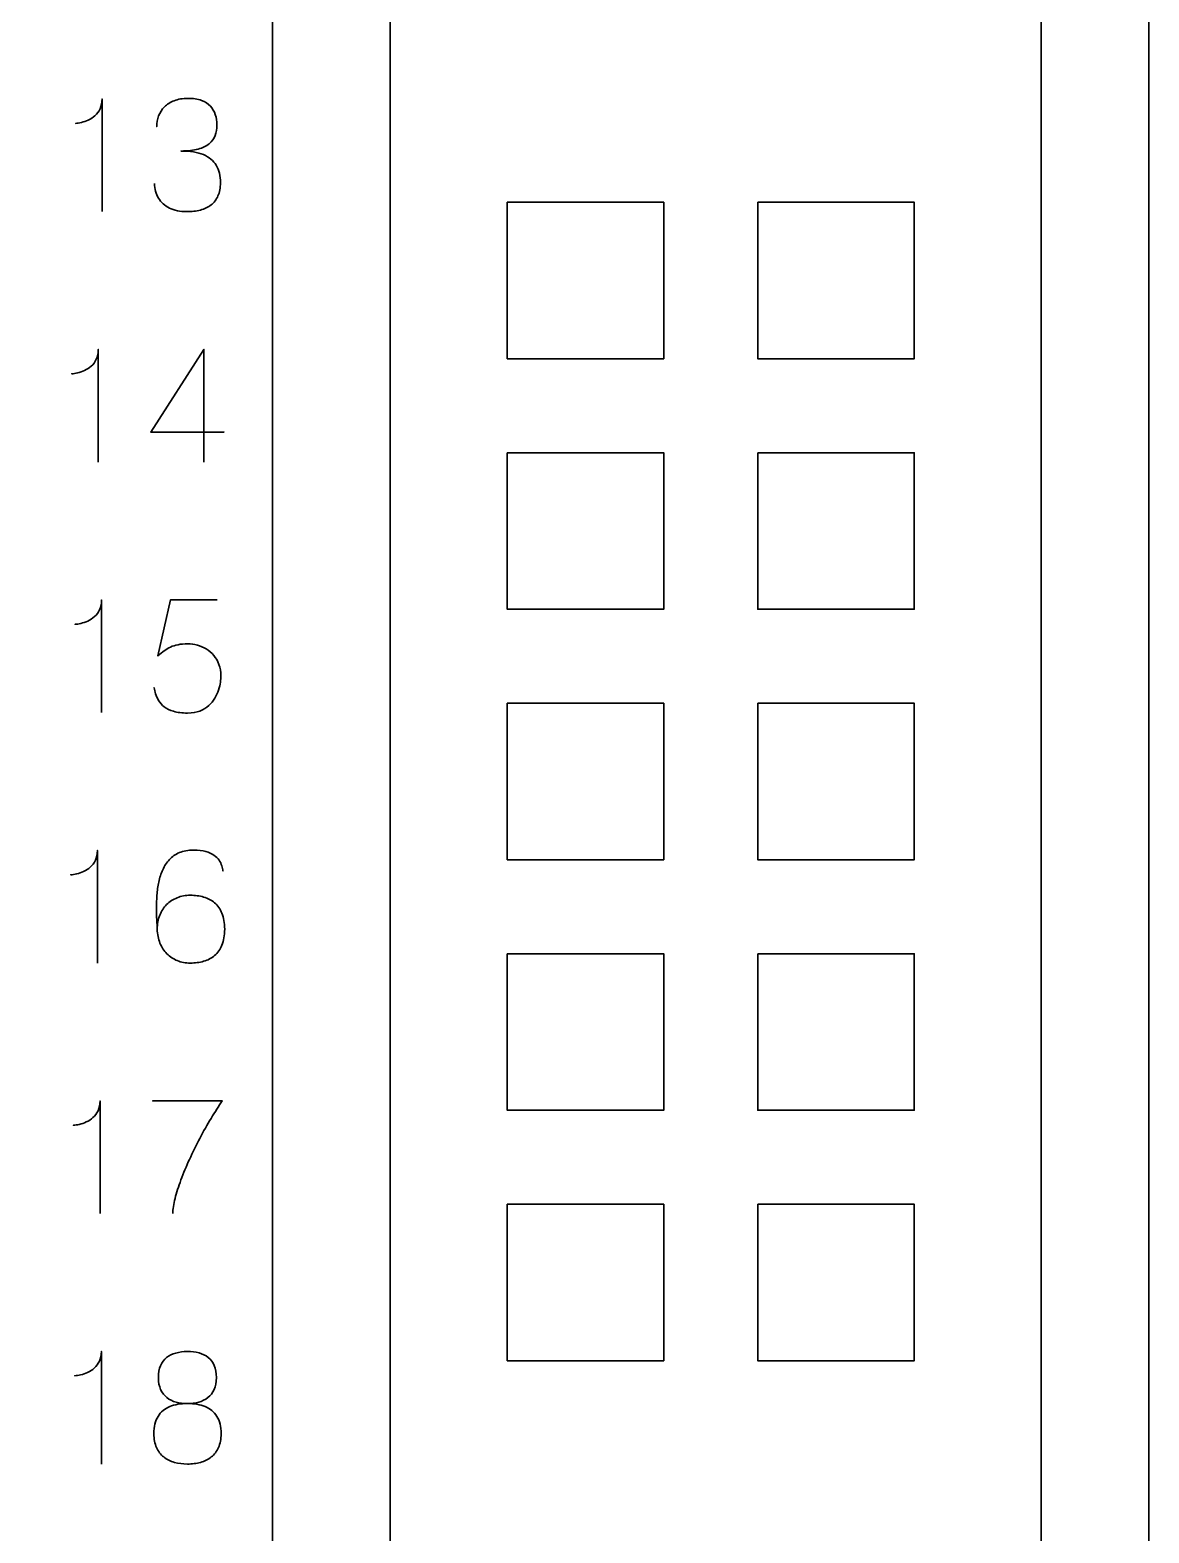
# Model space of a CAD drawing. Header units: centimetres. Extents: x -13.14 to -7.86, y -19.04 to -10.66.
# Drawn here: x -9 to -7.865, y -15.612 to -14.088 of the extents above; entities that cross this region are included whole.
import ezdxf

# ---------------------------------------------------------------- set-up
doc = ezdxf.new("R2010")
doc.units = ezdxf.units.CM
doc.header["$MEASUREMENT"] = 0
doc.layers.add('Layer 1', color=7, linetype='Continuous')

msp = doc.modelspace()

# ---------------------------------------------------------------- linework, layer by layer
at = {"layer": 'Layer 1', "color": 250, "lineweight": 35}
for points, knots in [([(-12.24632, -10.659), (-12.24632, -10.659), (-8.75382, -10.659), (-8.75382, -10.659), (-8.75382, -10.659), (-8.75382, -10.659), (-8.75382, -19.041), (-8.75382, -19.041), (-8.75382, -19.041), (-8.75382, -19.041), (-12.24632, -19.041), (-12.24632, -19.041), (-12.24632, -19.041), (-12.24632, -19.041), (-12.24632, -10.659), (-12.24632, -10.659)], [0, 0, 0, 0, 0.25, 0.25, 0.25, 0.25, 0.5, 0.5, 0.5, 0.5, 0.75, 0.75, 0.75, 0.75, 1, 1, 1, 1]), ([(-8.75386, -10.659), (-8.75386, -10.659), (-7.86486, -10.659), (-7.86486, -10.659), (-7.86486, -10.659), (-7.86486, -10.659), (-7.86486, -19.041), (-7.86486, -19.041), (-7.86486, -19.041), (-7.86486, -19.041), (-8.75386, -19.041), (-8.75386, -19.041), (-8.75386, -19.041), (-8.75386, -19.041), (-8.75386, -10.659), (-8.75386, -10.659)], [0, 0, 0, 0, 0.25, 0.25, 0.25, 0.25, 0.5, 0.5, 0.5, 0.5, 0.75, 0.75, 0.75, 0.75, 1, 1, 1, 1]), ([(-8.8735, -14.24386), (-8.87347, -14.24956), (-8.87215, -14.25453), (-8.86953, -14.25883), (-8.86953, -14.25883), (-8.86692, -14.26311), (-8.86321, -14.26647), (-8.85835, -14.26887), (-8.85835, -14.26887), (-8.85349, -14.27127), (-8.84765, -14.27249), (-8.84086, -14.27254), (-8.84086, -14.27254), (-8.83577, -14.27254), (-8.83114, -14.27201), (-8.82695, -14.2709), (-8.82695, -14.2709), (-8.82277, -14.26979), (-8.81918, -14.26808), (-8.81614, -14.26573), (-8.81614, -14.26573), (-8.81312, -14.26338), (-8.81079, -14.26034), (-8.80913, -14.25664), (-8.80913, -14.25664), (-8.80749, -14.25292), (-8.80667, -14.24845), (-8.80665, -14.24322), (-8.80665, -14.24322), (-8.80662, -14.23625), (-8.80805, -14.23036), (-8.81087, -14.22558), (-8.81087, -14.22558), (-8.81369, -14.2208), (-8.81807, -14.21721), (-8.82396, -14.21475), (-8.82396, -14.21475), (-8.82985, -14.2123), (-8.8374, -14.21106), (-8.84657, -14.21106), (-8.84657, -14.21106), (-8.83973, -14.21108), (-8.834, -14.21045), (-8.82932, -14.20916), (-8.82932, -14.20916), (-8.82467, -14.20786), (-8.82095, -14.20604), (-8.81815, -14.20366), (-8.81815, -14.20366), (-8.81535, -14.20131), (-8.81332, -14.19851), (-8.81211, -14.19529), (-8.81211, -14.19529), (-8.81087, -14.1921), (-8.81026, -14.18858), (-8.81029, -14.18475), (-8.81029, -14.18475), (-8.81026, -14.18092), (-8.81079, -14.17738), (-8.81185, -14.17411), (-8.81185, -14.17411), (-8.81288, -14.17084), (-8.81456, -14.16796), (-8.81686, -14.1655), (-8.81686, -14.1655), (-8.81915, -14.16304), (-8.82219, -14.16112), (-8.82592, -14.15974), (-8.82592, -14.15974), (-8.82967, -14.15837), (-8.83423, -14.15768), (-8.8396, -14.15766), (-8.8396, -14.15766), (-8.84493, -14.15768), (-8.84961, -14.15848), (-8.85357, -14.16001), (-8.85357, -14.16001), (-8.85755, -14.16154), (-8.86083, -14.16363), (-8.86347, -14.16629), (-8.86347, -14.16629), (-8.86608, -14.16896), (-8.86803, -14.172), (-8.86932, -14.17543), (-8.86932, -14.17543), (-8.87064, -14.17886), (-8.87128, -14.18251), (-8.87128, -14.18634), (-8.87128, -14.18634), (-8.87128, -14.18251), (-8.87064, -14.17886), (-8.86932, -14.17543), (-8.86932, -14.17543), (-8.86803, -14.172), (-8.86608, -14.16896), (-8.86347, -14.16629), (-8.86347, -14.16629), (-8.86083, -14.16363), (-8.85755, -14.16154), (-8.85357, -14.16001), (-8.85357, -14.16001), (-8.84961, -14.15848), (-8.84493, -14.15768), (-8.8396, -14.15766), (-8.8396, -14.15766), (-8.83423, -14.15768), (-8.82967, -14.15837), (-8.82592, -14.15974), (-8.82592, -14.15974), (-8.82219, -14.16112), (-8.81915, -14.16304), (-8.81686, -14.1655), (-8.81686, -14.1655), (-8.81456, -14.16796), (-8.81288, -14.17084), (-8.81185, -14.17411), (-8.81185, -14.17411), (-8.81079, -14.17738), (-8.81026, -14.18092), (-8.81029, -14.18475), (-8.81029, -14.18475), (-8.81026, -14.18858), (-8.81087, -14.1921), (-8.81211, -14.19529), (-8.81211, -14.19529), (-8.81332, -14.19851), (-8.81535, -14.20131), (-8.81815, -14.20366), (-8.81815, -14.20366), (-8.82095, -14.20604), (-8.82467, -14.20786), (-8.82932, -14.20916), (-8.82932, -14.20916), (-8.834, -14.21045), (-8.83973, -14.21108), (-8.84657, -14.21106), (-8.84657, -14.21106), (-8.8374, -14.21106), (-8.82985, -14.2123), (-8.82396, -14.21475), (-8.82396, -14.21475), (-8.81807, -14.21721), (-8.81369, -14.2208), (-8.81087, -14.22558), (-8.81087, -14.22558), (-8.80805, -14.23036), (-8.80662, -14.23625), (-8.80665, -14.24322), (-8.80665, -14.24322), (-8.80667, -14.24845), (-8.80749, -14.25292), (-8.80913, -14.25664), (-8.80913, -14.25664), (-8.81079, -14.26034), (-8.81312, -14.26338), (-8.81614, -14.26573), (-8.81614, -14.26573), (-8.81918, -14.26808), (-8.82277, -14.26979), (-8.82695, -14.2709), (-8.82695, -14.2709), (-8.83114, -14.27201), (-8.83577, -14.27254), (-8.84086, -14.27254), (-8.84086, -14.27254), (-8.84765, -14.27249), (-8.85349, -14.27127), (-8.85835, -14.26887), (-8.85835, -14.26887), (-8.86321, -14.26647), (-8.86692, -14.26311), (-8.86953, -14.25883), (-8.86953, -14.25883), (-8.87215, -14.25453), (-8.87347, -14.24956), (-8.8735, -14.24386)], [0, 0, 0, 0, 0.0227273, 0.0227273, 0.0227273, 0.0227273, 0.0454545, 0.0454545, 0.0454545, 0.0454545, 0.0681818, 0.0681818, 0.0681818, 0.0681818, 0.0909091, 0.0909091, 0.0909091, 0.0909091, 0.1136364, 0.1136364, 0.1136364, 0.1136364, 0.1363636, 0.1363636, 0.1363636, 0.1363636, 0.1590909, 0.1590909, 0.1590909, 0.1590909, 0.1818182, 0.1818182, 0.1818182, 0.1818182, 0.2045455, 0.2045455, 0.2045455, 0.2045455, 0.2272727, 0.2272727, 0.2272727, 0.2272727, 0.25, 0.25, 0.25, 0.25, 0.2727273, 0.2727273, 0.2727273, 0.2727273, 0.2954545, 0.2954545, 0.2954545, 0.2954545, 0.3181818, 0.3181818, 0.3181818, 0.3181818, 0.3409091, 0.3409091, 0.3409091, 0.3409091, 0.3636364, 0.3636364, 0.3636364, 0.3636364, 0.3863636, 0.3863636, 0.3863636, 0.3863636, 0.4090909, 0.4090909, 0.4090909, 0.4090909, 0.4318182, 0.4318182, 0.4318182, 0.4318182, 0.4545455, 0.4545455, 0.4545455, 0.4545455, 0.4772727, 0.4772727, 0.4772727, 0.4772727, 0.5, 0.5, 0.5, 0.5, 0.5227273, 0.5227273, 0.5227273, 0.5227273, 0.5454545, 0.5454545, 0.5454545, 0.5454545, 0.5681818, 0.5681818, 0.5681818, 0.5681818, 0.5909091, 0.5909091, 0.5909091, 0.5909091, 0.6136364, 0.6136364, 0.6136364, 0.6136364, 0.6363636, 0.6363636, 0.6363636, 0.6363636, 0.6590909, 0.6590909, 0.6590909, 0.6590909, 0.6818182, 0.6818182, 0.6818182, 0.6818182, 0.7045455, 0.7045455, 0.7045455, 0.7045455, 0.7272727, 0.7272727, 0.7272727, 0.7272727, 0.75, 0.75, 0.75, 0.75, 0.7727273, 0.7727273, 0.7727273, 0.7727273, 0.7954545, 0.7954545, 0.7954545, 0.7954545, 0.8181818, 0.8181818, 0.8181818, 0.8181818, 0.8409091, 0.8409091, 0.8409091, 0.8409091, 0.8636364, 0.8636364, 0.8636364, 0.8636364, 0.8863636, 0.8863636, 0.8863636, 0.8863636, 0.9090909, 0.9090909, 0.9090909, 0.9090909, 0.9318182, 0.9318182, 0.9318182, 0.9318182, 0.9545455, 0.9545455, 0.9545455, 0.9545455, 0.9772727, 0.9772727, 0.9772727, 0.9772727, 1, 1, 1, 1]), ([(-8.92673, -14.27254), (-8.92673, -14.27254), (-8.92673, -14.15829), (-8.92673, -14.15829), (-8.92673, -14.15829), (-8.92675, -14.16217), (-8.92744, -14.1655), (-8.92876, -14.16827), (-8.92876, -14.16827), (-8.93006, -14.17107), (-8.93177, -14.17337), (-8.93389, -14.17522), (-8.93389, -14.17522), (-8.936, -14.17707), (-8.93827, -14.17855), (-8.9407, -14.17966), (-8.9407, -14.17966), (-8.94313, -14.18074), (-8.94547, -14.18156), (-8.94774, -14.18206), (-8.94774, -14.18206), (-8.95004, -14.18259), (-8.95199, -14.1829), (-8.95366, -14.18301), (-8.95366, -14.18301), (-8.95199, -14.1829), (-8.95004, -14.18259), (-8.94774, -14.18206), (-8.94774, -14.18206), (-8.94547, -14.18156), (-8.94313, -14.18074), (-8.9407, -14.17966), (-8.9407, -14.17966), (-8.93827, -14.17855), (-8.936, -14.17707), (-8.93389, -14.17522), (-8.93389, -14.17522), (-8.93177, -14.17337), (-8.93006, -14.17107), (-8.92876, -14.16827), (-8.92876, -14.16827), (-8.92744, -14.1655), (-8.92675, -14.16217), (-8.92673, -14.15829), (-8.92673, -14.15829), (-8.92673, -14.15829), (-8.92673, -14.27254), (-8.92673, -14.27254)], [0, 0, 0, 0, 0.0833333, 0.0833333, 0.0833333, 0.0833333, 0.1666667, 0.1666667, 0.1666667, 0.1666667, 0.25, 0.25, 0.25, 0.25, 0.3333333, 0.3333333, 0.3333333, 0.3333333, 0.4166667, 0.4166667, 0.4166667, 0.4166667, 0.5, 0.5, 0.5, 0.5, 0.5833333, 0.5833333, 0.5833333, 0.5833333, 0.6666667, 0.6666667, 0.6666667, 0.6666667, 0.75, 0.75, 0.75, 0.75, 0.8333333, 0.8333333, 0.8333333, 0.8333333, 0.9166667, 0.9166667, 0.9166667, 0.9166667, 1, 1, 1, 1]), ([(-8.51573, -14.26303), (-8.51573, -14.26303), (-8.35698, -14.26303), (-8.35698, -14.26303), (-8.35698, -14.26303), (-8.35698, -14.26303), (-8.35698, -14.42178), (-8.35698, -14.42178), (-8.35698, -14.42178), (-8.35698, -14.42178), (-8.51573, -14.42178), (-8.51573, -14.42178), (-8.51573, -14.42178), (-8.51573, -14.42178), (-8.51573, -14.26303), (-8.51573, -14.26303)], [0, 0, 0, 0, 0.25, 0.25, 0.25, 0.25, 0.5, 0.5, 0.5, 0.5, 0.75, 0.75, 0.75, 0.75, 1, 1, 1, 1]), ([(-8.26173, -14.26303), (-8.26173, -14.26303), (-8.10298, -14.26303), (-8.10298, -14.26303), (-8.10298, -14.26303), (-8.10298, -14.26303), (-8.10298, -14.42178), (-8.10298, -14.42178), (-8.10298, -14.42178), (-8.10298, -14.42178), (-8.26173, -14.42178), (-8.26173, -14.42178), (-8.26173, -14.42178), (-8.26173, -14.42178), (-8.26173, -14.26303), (-8.26173, -14.26303)], [0, 0, 0, 0, 0.25, 0.25, 0.25, 0.25, 0.5, 0.5, 0.5, 0.5, 0.75, 0.75, 0.75, 0.75, 1, 1, 1, 1]), ([(-8.93053, -14.52654), (-8.93053, -14.52654), (-8.93053, -14.41229), (-8.93053, -14.41229), (-8.93053, -14.41229), (-8.93055, -14.41617), (-8.93124, -14.4195), (-8.93256, -14.42227), (-8.93256, -14.42227), (-8.93386, -14.42507), (-8.93557, -14.42737), (-8.93769, -14.42922), (-8.93769, -14.42922), (-8.9398, -14.43107), (-8.94207, -14.43255), (-8.9445, -14.43366), (-8.9445, -14.43366), (-8.94693, -14.43474), (-8.94927, -14.43556), (-8.95154, -14.43606), (-8.95154, -14.43606), (-8.95384, -14.43659), (-8.95579, -14.4369), (-8.95746, -14.43701), (-8.95746, -14.43701), (-8.95579, -14.4369), (-8.95384, -14.43659), (-8.95154, -14.43606), (-8.95154, -14.43606), (-8.94927, -14.43556), (-8.94693, -14.43474), (-8.9445, -14.43366), (-8.9445, -14.43366), (-8.94207, -14.43255), (-8.9398, -14.43107), (-8.93769, -14.42922), (-8.93769, -14.42922), (-8.93557, -14.42737), (-8.93386, -14.42507), (-8.93256, -14.42227), (-8.93256, -14.42227), (-8.93124, -14.4195), (-8.93055, -14.41617), (-8.93053, -14.41229), (-8.93053, -14.41229), (-8.93053, -14.41229), (-8.93053, -14.52654), (-8.93053, -14.52654)], [0, 0, 0, 0, 0.0833333, 0.0833333, 0.0833333, 0.0833333, 0.1666667, 0.1666667, 0.1666667, 0.1666667, 0.25, 0.25, 0.25, 0.25, 0.3333333, 0.3333333, 0.3333333, 0.3333333, 0.4166667, 0.4166667, 0.4166667, 0.4166667, 0.5, 0.5, 0.5, 0.5, 0.5833333, 0.5833333, 0.5833333, 0.5833333, 0.6666667, 0.6666667, 0.6666667, 0.6666667, 0.75, 0.75, 0.75, 0.75, 0.8333333, 0.8333333, 0.8333333, 0.8333333, 0.9166667, 0.9166667, 0.9166667, 0.9166667, 1, 1, 1, 1]), ([(-8.82343, -14.52654), (-8.82343, -14.52654), (-8.82343, -14.41229), (-8.82343, -14.41229), (-8.82343, -14.41229), (-8.82343, -14.41229), (-8.8773, -14.49612), (-8.8773, -14.49612), (-8.8773, -14.49612), (-8.8773, -14.49612), (-8.80316, -14.49612), (-8.80316, -14.49612), (-8.80316, -14.49612), (-8.80316, -14.49612), (-8.8773, -14.49612), (-8.8773, -14.49612), (-8.8773, -14.49612), (-8.8773, -14.49612), (-8.82343, -14.41229), (-8.82343, -14.41229), (-8.82343, -14.41229), (-8.82343, -14.41229), (-8.82343, -14.52654), (-8.82343, -14.52654)], [0, 0, 0, 0, 0.1666667, 0.1666667, 0.1666667, 0.1666667, 0.3333333, 0.3333333, 0.3333333, 0.3333333, 0.5, 0.5, 0.5, 0.5, 0.6666667, 0.6666667, 0.6666667, 0.6666667, 0.8333333, 0.8333333, 0.8333333, 0.8333333, 1, 1, 1, 1]), ([(-8.51573, -14.51703), (-8.51573, -14.51703), (-8.35698, -14.51703), (-8.35698, -14.51703), (-8.35698, -14.51703), (-8.35698, -14.51703), (-8.35698, -14.67578), (-8.35698, -14.67578), (-8.35698, -14.67578), (-8.35698, -14.67578), (-8.51573, -14.67578), (-8.51573, -14.67578), (-8.51573, -14.67578), (-8.51573, -14.67578), (-8.51573, -14.51703), (-8.51573, -14.51703)], [0, 0, 0, 0, 0.25, 0.25, 0.25, 0.25, 0.5, 0.5, 0.5, 0.5, 0.75, 0.75, 0.75, 0.75, 1, 1, 1, 1]), ([(-8.26173, -14.51703), (-8.26173, -14.51703), (-8.10298, -14.51703), (-8.10298, -14.51703), (-8.10298, -14.51703), (-8.10298, -14.51703), (-8.10298, -14.67578), (-8.10298, -14.67578), (-8.10298, -14.67578), (-8.10298, -14.67578), (-8.26173, -14.67578), (-8.26173, -14.67578), (-8.26173, -14.67578), (-8.26173, -14.67578), (-8.26173, -14.51703), (-8.26173, -14.51703)], [0, 0, 0, 0, 0.25, 0.25, 0.25, 0.25, 0.5, 0.5, 0.5, 0.5, 0.75, 0.75, 0.75, 0.75, 1, 1, 1, 1]), ([(-8.9272, -14.78054), (-8.9272, -14.78054), (-8.9272, -14.66629), (-8.9272, -14.66629), (-8.9272, -14.66629), (-8.92722, -14.67017), (-8.92791, -14.6735), (-8.92923, -14.67627), (-8.92923, -14.67627), (-8.93053, -14.67907), (-8.93224, -14.68137), (-8.93436, -14.68322), (-8.93436, -14.68322), (-8.93647, -14.68507), (-8.93874, -14.68655), (-8.94117, -14.68766), (-8.94117, -14.68766), (-8.9436, -14.68874), (-8.94594, -14.68956), (-8.94821, -14.69006), (-8.94821, -14.69006), (-8.95051, -14.69059), (-8.95246, -14.6909), (-8.95413, -14.69101), (-8.95413, -14.69101), (-8.95246, -14.6909), (-8.95051, -14.69059), (-8.94821, -14.69006), (-8.94821, -14.69006), (-8.94594, -14.68956), (-8.9436, -14.68874), (-8.94117, -14.68766), (-8.94117, -14.68766), (-8.93874, -14.68655), (-8.93647, -14.68507), (-8.93436, -14.68322), (-8.93436, -14.68322), (-8.93224, -14.68137), (-8.93053, -14.67907), (-8.92923, -14.67627), (-8.92923, -14.67627), (-8.92791, -14.6735), (-8.92722, -14.67017), (-8.9272, -14.66629), (-8.9272, -14.66629), (-8.9272, -14.66629), (-8.9272, -14.78054), (-8.9272, -14.78054)], [0, 0, 0, 0, 0.0833333, 0.0833333, 0.0833333, 0.0833333, 0.1666667, 0.1666667, 0.1666667, 0.1666667, 0.25, 0.25, 0.25, 0.25, 0.3333333, 0.3333333, 0.3333333, 0.3333333, 0.4166667, 0.4166667, 0.4166667, 0.4166667, 0.5, 0.5, 0.5, 0.5, 0.5833333, 0.5833333, 0.5833333, 0.5833333, 0.6666667, 0.6666667, 0.6666667, 0.6666667, 0.75, 0.75, 0.75, 0.75, 0.8333333, 0.8333333, 0.8333333, 0.8333333, 0.9166667, 0.9166667, 0.9166667, 0.9166667, 1, 1, 1, 1]), ([(-8.80981, -14.66629), (-8.80981, -14.66629), (-8.85734, -14.66629), (-8.85734, -14.66629), (-8.85734, -14.66629), (-8.85734, -14.66629), (-8.87, -14.72302), (-8.87, -14.72302), (-8.87, -14.72302), (-8.86779, -14.72112), (-8.86567, -14.7194), (-8.86365, -14.7179), (-8.86365, -14.7179), (-8.86164, -14.71639), (-8.85953, -14.71512), (-8.85729, -14.71407), (-8.85729, -14.71407), (-8.85507, -14.71301), (-8.85253, -14.71222), (-8.84968, -14.71166), (-8.84968, -14.71166), (-8.84685, -14.71111), (-8.84347, -14.71082), (-8.83959, -14.71082), (-8.83959, -14.71082), (-8.83642, -14.71082), (-8.83325, -14.71124), (-8.83008, -14.71211), (-8.83008, -14.71211), (-8.82691, -14.71296), (-8.8239, -14.71425), (-8.82105, -14.71597), (-8.82105, -14.71597), (-8.81817, -14.71771), (-8.81564, -14.71988), (-8.81343, -14.72249), (-8.81343, -14.72249), (-8.81118, -14.72511), (-8.80941, -14.72817), (-8.80815, -14.73168), (-8.80815, -14.73168), (-8.80685, -14.73519), (-8.80619, -14.73918), (-8.80617, -14.74362), (-8.80617, -14.74362), (-8.80614, -14.74526), (-8.80632, -14.74732), (-8.80669, -14.74975), (-8.80669, -14.74975), (-8.80704, -14.75218), (-8.80767, -14.75482), (-8.80857, -14.75762), (-8.80857, -14.75762), (-8.80947, -14.76042), (-8.81073, -14.76319), (-8.81235, -14.76594), (-8.81235, -14.76594), (-8.81395, -14.76868), (-8.81601, -14.77119), (-8.81849, -14.77346), (-8.81849, -14.77346), (-8.82097, -14.77573), (-8.82398, -14.77756), (-8.82749, -14.77893), (-8.82749, -14.77893), (-8.83103, -14.78028), (-8.83518, -14.78099), (-8.83991, -14.78102), (-8.83991, -14.78102), (-8.84556, -14.78099), (-8.85031, -14.78038), (-8.85417, -14.77925), (-8.85417, -14.77925), (-8.85802, -14.77808), (-8.86117, -14.77658), (-8.8636, -14.77468), (-8.8636, -14.77468), (-8.86604, -14.77278), (-8.86794, -14.77069), (-8.86932, -14.76842), (-8.86932, -14.76842), (-8.87069, -14.76615), (-8.87172, -14.76388), (-8.87241, -14.7616), (-8.87241, -14.7616), (-8.87309, -14.75933), (-8.87362, -14.75725), (-8.87397, -14.75534), (-8.87397, -14.75534), (-8.87362, -14.75725), (-8.87309, -14.75933), (-8.87241, -14.7616), (-8.87241, -14.7616), (-8.87172, -14.76388), (-8.87069, -14.76615), (-8.86932, -14.76842), (-8.86932, -14.76842), (-8.86794, -14.77069), (-8.86604, -14.77278), (-8.8636, -14.77468), (-8.8636, -14.77468), (-8.86117, -14.77658), (-8.85802, -14.77808), (-8.85417, -14.77925), (-8.85417, -14.77925), (-8.85031, -14.78038), (-8.84556, -14.78099), (-8.83991, -14.78102), (-8.83991, -14.78102), (-8.83518, -14.78099), (-8.83103, -14.78028), (-8.82749, -14.77893), (-8.82749, -14.77893), (-8.82398, -14.77756), (-8.82097, -14.77573), (-8.81849, -14.77346), (-8.81849, -14.77346), (-8.81601, -14.77119), (-8.81395, -14.76868), (-8.81235, -14.76594), (-8.81235, -14.76594), (-8.81073, -14.76319), (-8.80947, -14.76042), (-8.80857, -14.75762), (-8.80857, -14.75762), (-8.80767, -14.75482), (-8.80704, -14.75218), (-8.80669, -14.74975), (-8.80669, -14.74975), (-8.80632, -14.74732), (-8.80614, -14.74526), (-8.80617, -14.74362), (-8.80617, -14.74362), (-8.80619, -14.73918), (-8.80685, -14.73519), (-8.80815, -14.73168), (-8.80815, -14.73168), (-8.80941, -14.72817), (-8.81118, -14.72511), (-8.81343, -14.72249), (-8.81343, -14.72249), (-8.81564, -14.71988), (-8.81817, -14.71771), (-8.82105, -14.71597), (-8.82105, -14.71597), (-8.8239, -14.71425), (-8.82691, -14.71296), (-8.83008, -14.71211), (-8.83008, -14.71211), (-8.83325, -14.71124), (-8.83642, -14.71082), (-8.83959, -14.71082), (-8.83959, -14.71082), (-8.84347, -14.71082), (-8.84685, -14.71111), (-8.84968, -14.71166), (-8.84968, -14.71166), (-8.85253, -14.71222), (-8.85507, -14.71301), (-8.85729, -14.71407), (-8.85729, -14.71407), (-8.85953, -14.71512), (-8.86164, -14.71639), (-8.86365, -14.7179), (-8.86365, -14.7179), (-8.86567, -14.7194), (-8.86779, -14.72112), (-8.87, -14.72302), (-8.87, -14.72302), (-8.87, -14.72302), (-8.85734, -14.66629), (-8.85734, -14.66629), (-8.85734, -14.66629), (-8.85734, -14.66629), (-8.80981, -14.66629), (-8.80981, -14.66629)], [0, 0, 0, 0, 0.0227273, 0.0227273, 0.0227273, 0.0227273, 0.0454545, 0.0454545, 0.0454545, 0.0454545, 0.0681818, 0.0681818, 0.0681818, 0.0681818, 0.0909091, 0.0909091, 0.0909091, 0.0909091, 0.1136364, 0.1136364, 0.1136364, 0.1136364, 0.1363636, 0.1363636, 0.1363636, 0.1363636, 0.1590909, 0.1590909, 0.1590909, 0.1590909, 0.1818182, 0.1818182, 0.1818182, 0.1818182, 0.2045455, 0.2045455, 0.2045455, 0.2045455, 0.2272727, 0.2272727, 0.2272727, 0.2272727, 0.25, 0.25, 0.25, 0.25, 0.2727273, 0.2727273, 0.2727273, 0.2727273, 0.2954545, 0.2954545, 0.2954545, 0.2954545, 0.3181818, 0.3181818, 0.3181818, 0.3181818, 0.3409091, 0.3409091, 0.3409091, 0.3409091, 0.3636364, 0.3636364, 0.3636364, 0.3636364, 0.3863636, 0.3863636, 0.3863636, 0.3863636, 0.4090909, 0.4090909, 0.4090909, 0.4090909, 0.4318182, 0.4318182, 0.4318182, 0.4318182, 0.4545455, 0.4545455, 0.4545455, 0.4545455, 0.4772727, 0.4772727, 0.4772727, 0.4772727, 0.5, 0.5, 0.5, 0.5, 0.5227273, 0.5227273, 0.5227273, 0.5227273, 0.5454545, 0.5454545, 0.5454545, 0.5454545, 0.5681818, 0.5681818, 0.5681818, 0.5681818, 0.5909091, 0.5909091, 0.5909091, 0.5909091, 0.6136364, 0.6136364, 0.6136364, 0.6136364, 0.6363636, 0.6363636, 0.6363636, 0.6363636, 0.6590909, 0.6590909, 0.6590909, 0.6590909, 0.6818182, 0.6818182, 0.6818182, 0.6818182, 0.7045455, 0.7045455, 0.7045455, 0.7045455, 0.7272727, 0.7272727, 0.7272727, 0.7272727, 0.75, 0.75, 0.75, 0.75, 0.7727273, 0.7727273, 0.7727273, 0.7727273, 0.7954545, 0.7954545, 0.7954545, 0.7954545, 0.8181818, 0.8181818, 0.8181818, 0.8181818, 0.8409091, 0.8409091, 0.8409091, 0.8409091, 0.8636364, 0.8636364, 0.8636364, 0.8636364, 0.8863636, 0.8863636, 0.8863636, 0.8863636, 0.9090909, 0.9090909, 0.9090909, 0.9090909, 0.9318182, 0.9318182, 0.9318182, 0.9318182, 0.9545455, 0.9545455, 0.9545455, 0.9545455, 0.9772727, 0.9772727, 0.9772727, 0.9772727, 1, 1, 1, 1]), ([(-8.51573, -14.77103), (-8.51573, -14.77103), (-8.35698, -14.77103), (-8.35698, -14.77103), (-8.35698, -14.77103), (-8.35698, -14.77103), (-8.35698, -14.92978), (-8.35698, -14.92978), (-8.35698, -14.92978), (-8.35698, -14.92978), (-8.51573, -14.92978), (-8.51573, -14.92978), (-8.51573, -14.92978), (-8.51573, -14.92978), (-8.51573, -14.77103), (-8.51573, -14.77103)], [0, 0, 0, 0, 0.25, 0.25, 0.25, 0.25, 0.5, 0.5, 0.5, 0.5, 0.75, 0.75, 0.75, 0.75, 1, 1, 1, 1]), ([(-8.26173, -14.77103), (-8.26173, -14.77103), (-8.10298, -14.77103), (-8.10298, -14.77103), (-8.10298, -14.77103), (-8.10298, -14.77103), (-8.10298, -14.92978), (-8.10298, -14.92978), (-8.10298, -14.92978), (-8.10298, -14.92978), (-8.26173, -14.92978), (-8.26173, -14.92978), (-8.26173, -14.92978), (-8.26173, -14.92978), (-8.26173, -14.77103), (-8.26173, -14.77103)], [0, 0, 0, 0, 0.25, 0.25, 0.25, 0.25, 0.5, 0.5, 0.5, 0.5, 0.75, 0.75, 0.75, 0.75, 1, 1, 1, 1]), ([(-8.93148, -15.03454), (-8.93148, -15.03454), (-8.93148, -14.92029), (-8.93148, -14.92029), (-8.93148, -14.92029), (-8.9315, -14.92417), (-8.93219, -14.9275), (-8.93351, -14.93027), (-8.93351, -14.93027), (-8.93481, -14.93307), (-8.93652, -14.93537), (-8.93864, -14.93722), (-8.93864, -14.93722), (-8.94075, -14.93907), (-8.94302, -14.94055), (-8.94545, -14.94166), (-8.94545, -14.94166), (-8.94788, -14.94274), (-8.95022, -14.94356), (-8.95249, -14.94406), (-8.95249, -14.94406), (-8.95479, -14.94459), (-8.95674, -14.9449), (-8.95841, -14.94501), (-8.95841, -14.94501), (-8.95674, -14.9449), (-8.95479, -14.94459), (-8.95249, -14.94406), (-8.95249, -14.94406), (-8.95022, -14.94356), (-8.94788, -14.94274), (-8.94545, -14.94166), (-8.94545, -14.94166), (-8.94302, -14.94055), (-8.94075, -14.93907), (-8.93864, -14.93722), (-8.93864, -14.93722), (-8.93652, -14.93537), (-8.93481, -14.93307), (-8.93351, -14.93027), (-8.93351, -14.93027), (-8.93219, -14.9275), (-8.9315, -14.92417), (-8.93148, -14.92029), (-8.93148, -14.92029), (-8.93148, -14.92029), (-8.93148, -15.03454), (-8.93148, -15.03454)], [0, 0, 0, 0, 0.0833333, 0.0833333, 0.0833333, 0.0833333, 0.1666667, 0.1666667, 0.1666667, 0.1666667, 0.25, 0.25, 0.25, 0.25, 0.3333333, 0.3333333, 0.3333333, 0.3333333, 0.4166667, 0.4166667, 0.4166667, 0.4166667, 0.5, 0.5, 0.5, 0.5, 0.5833333, 0.5833333, 0.5833333, 0.5833333, 0.6666667, 0.6666667, 0.6666667, 0.6666667, 0.75, 0.75, 0.75, 0.75, 0.8333333, 0.8333333, 0.8333333, 0.8333333, 0.9166667, 0.9166667, 0.9166667, 0.9166667, 1, 1, 1, 1]), ([(-8.8708, -15.00015), (-8.87077, -14.99498), (-8.86993, -14.9903), (-8.86825, -14.98608), (-8.86825, -14.98608), (-8.86658, -14.98188), (-8.86423, -14.97826), (-8.8612, -14.97522), (-8.8612, -14.97522), (-8.85818, -14.97221), (-8.85462, -14.96989), (-8.85055, -14.96825), (-8.85055, -14.96825), (-8.84649, -14.96661), (-8.84202, -14.96579), (-8.83722, -14.96577), (-8.83722, -14.96577), (-8.83238, -14.96574), (-8.82787, -14.96635), (-8.82367, -14.96756), (-8.82367, -14.96756), (-8.81947, -14.96875), (-8.81581, -14.97071), (-8.81261, -14.9734), (-8.81261, -14.9734), (-8.80942, -14.97607), (-8.80691, -14.97961), (-8.80511, -14.98402), (-8.80511, -14.98402), (-8.80331, -14.98843), (-8.80239, -14.99379), (-8.80236, -15.00015), (-8.80236, -15.00015), (-8.80239, -15.00652), (-8.80331, -15.01188), (-8.80511, -15.01629), (-8.80511, -15.01629), (-8.80691, -15.0207), (-8.80942, -15.02424), (-8.81261, -15.02691), (-8.81261, -15.02691), (-8.81581, -15.0296), (-8.81947, -15.03156), (-8.82367, -15.03274), (-8.82367, -15.03274), (-8.82787, -15.03396), (-8.83238, -15.03457), (-8.83722, -15.03454), (-8.83722, -15.03454), (-8.84202, -15.03451), (-8.84643, -15.03369), (-8.85047, -15.03206), (-8.85047, -15.03206), (-8.85449, -15.03042), (-8.85797, -15.0281), (-8.86096, -15.02506), (-8.86096, -15.02506), (-8.86394, -15.02205), (-8.86629, -15.01843), (-8.86798, -15.0142), (-8.86798, -15.0142), (-8.86969, -15.01001), (-8.87061, -15.00533), (-8.8708, -15.00015), (-8.8708, -15.00015), (-8.8709, -14.99754), (-8.87104, -14.99442), (-8.87122, -14.99081), (-8.87122, -14.99081), (-8.87141, -14.98716), (-8.87151, -14.9832), (-8.87154, -14.97895), (-8.87154, -14.97895), (-8.87156, -14.97467), (-8.87143, -14.97026), (-8.87109, -14.96574), (-8.87109, -14.96574), (-8.87077, -14.9612), (-8.87014, -14.95674), (-8.86922, -14.95233), (-8.86922, -14.95233), (-8.8683, -14.94794), (-8.86698, -14.9438), (-8.86524, -14.93991), (-8.86524, -14.93991), (-8.86349, -14.93603), (-8.86125, -14.9326), (-8.85848, -14.92961), (-8.85848, -14.92961), (-8.85568, -14.92663), (-8.85227, -14.92428), (-8.84823, -14.92256), (-8.84823, -14.92256), (-8.84419, -14.92087), (-8.83941, -14.92), (-8.83389, -14.91997), (-8.83389, -14.91997), (-8.82908, -14.92), (-8.82501, -14.92048), (-8.82163, -14.9214), (-8.82163, -14.9214), (-8.81825, -14.92232), (-8.81549, -14.92357), (-8.81327, -14.9251), (-8.81327, -14.9251), (-8.81108, -14.92666), (-8.80934, -14.92835), (-8.80807, -14.93022), (-8.80807, -14.93022), (-8.8068, -14.93207), (-8.80585, -14.93394), (-8.80527, -14.93582), (-8.80527, -14.93582), (-8.80466, -14.93769), (-8.80427, -14.93944), (-8.80411, -14.94105), (-8.80411, -14.94105), (-8.80427, -14.93944), (-8.80466, -14.93769), (-8.80527, -14.93582), (-8.80527, -14.93582), (-8.80585, -14.93394), (-8.8068, -14.93207), (-8.80807, -14.93022), (-8.80807, -14.93022), (-8.80934, -14.92835), (-8.81108, -14.92666), (-8.81327, -14.9251), (-8.81327, -14.9251), (-8.81549, -14.92357), (-8.81825, -14.92232), (-8.82163, -14.9214), (-8.82163, -14.9214), (-8.82501, -14.92048), (-8.82908, -14.92), (-8.83389, -14.91997), (-8.83389, -14.91997), (-8.83941, -14.92), (-8.84419, -14.92087), (-8.84823, -14.92256), (-8.84823, -14.92256), (-8.85227, -14.92428), (-8.85568, -14.92663), (-8.85848, -14.92961), (-8.85848, -14.92961), (-8.86125, -14.9326), (-8.86349, -14.93603), (-8.86524, -14.93991), (-8.86524, -14.93991), (-8.86698, -14.9438), (-8.8683, -14.94794), (-8.86922, -14.95233), (-8.86922, -14.95233), (-8.87014, -14.95674), (-8.87077, -14.9612), (-8.87109, -14.96574), (-8.87109, -14.96574), (-8.87143, -14.97026), (-8.87156, -14.97467), (-8.87154, -14.97895), (-8.87154, -14.97895), (-8.87151, -14.9832), (-8.87141, -14.98716), (-8.87122, -14.99081), (-8.87122, -14.99081), (-8.87104, -14.99442), (-8.8709, -14.99754), (-8.8708, -15.00015), (-8.8708, -15.00015), (-8.87061, -15.00533), (-8.86969, -15.01001), (-8.86798, -15.0142), (-8.86798, -15.0142), (-8.86629, -15.01843), (-8.86394, -15.02205), (-8.86096, -15.02506), (-8.86096, -15.02506), (-8.85797, -15.0281), (-8.85449, -15.03042), (-8.85047, -15.03206), (-8.85047, -15.03206), (-8.84643, -15.03369), (-8.84202, -15.03451), (-8.83722, -15.03454), (-8.83722, -15.03454), (-8.83238, -15.03457), (-8.82787, -15.03396), (-8.82367, -15.03274), (-8.82367, -15.03274), (-8.81947, -15.03156), (-8.81581, -15.0296), (-8.81261, -15.02691), (-8.81261, -15.02691), (-8.80942, -15.02424), (-8.80691, -15.0207), (-8.80511, -15.01629), (-8.80511, -15.01629), (-8.80331, -15.01188), (-8.80239, -15.00652), (-8.80236, -15.00015), (-8.80236, -15.00015), (-8.80239, -14.99379), (-8.80331, -14.98843), (-8.80511, -14.98402), (-8.80511, -14.98402), (-8.80691, -14.97961), (-8.80942, -14.97607), (-8.81261, -14.9734), (-8.81261, -14.9734), (-8.81581, -14.97071), (-8.81947, -14.96875), (-8.82367, -14.96756), (-8.82367, -14.96756), (-8.82787, -14.96635), (-8.83238, -14.96574), (-8.83722, -14.96577), (-8.83722, -14.96577), (-8.84202, -14.96579), (-8.84649, -14.96661), (-8.85055, -14.96825), (-8.85055, -14.96825), (-8.85462, -14.96989), (-8.85818, -14.97221), (-8.8612, -14.97522), (-8.8612, -14.97522), (-8.86423, -14.97826), (-8.86658, -14.98188), (-8.86825, -14.98608), (-8.86825, -14.98608), (-8.86993, -14.9903), (-8.87077, -14.99498), (-8.8708, -15.00015)], [0, 0, 0, 0, 0.0172414, 0.0172414, 0.0172414, 0.0172414, 0.0344828, 0.0344828, 0.0344828, 0.0344828, 0.0517241, 0.0517241, 0.0517241, 0.0517241, 0.0689655, 0.0689655, 0.0689655, 0.0689655, 0.0862069, 0.0862069, 0.0862069, 0.0862069, 0.1034483, 0.1034483, 0.1034483, 0.1034483, 0.1206897, 0.1206897, 0.1206897, 0.1206897, 0.137931, 0.137931, 0.137931, 0.137931, 0.1551724, 0.1551724, 0.1551724, 0.1551724, 0.1724138, 0.1724138, 0.1724138, 0.1724138, 0.1896552, 0.1896552, 0.1896552, 0.1896552, 0.2068966, 0.2068966, 0.2068966, 0.2068966, 0.2241379, 0.2241379, 0.2241379, 0.2241379, 0.2413793, 0.2413793, 0.2413793, 0.2413793, 0.2586207, 0.2586207, 0.2586207, 0.2586207, 0.2758621, 0.2758621, 0.2758621, 0.2758621, 0.2931034, 0.2931034, 0.2931034, 0.2931034, 0.3103448, 0.3103448, 0.3103448, 0.3103448, 0.3275862, 0.3275862, 0.3275862, 0.3275862, 0.3448276, 0.3448276, 0.3448276, 0.3448276, 0.362069, 0.362069, 0.362069, 0.362069, 0.3793103, 0.3793103, 0.3793103, 0.3793103, 0.3965517, 0.3965517, 0.3965517, 0.3965517, 0.4137931, 0.4137931, 0.4137931, 0.4137931, 0.4310345, 0.4310345, 0.4310345, 0.4310345, 0.4482759, 0.4482759, 0.4482759, 0.4482759, 0.4655172, 0.4655172, 0.4655172, 0.4655172, 0.4827586, 0.4827586, 0.4827586, 0.4827586, 0.5, 0.5, 0.5, 0.5, 0.5172414, 0.5172414, 0.5172414, 0.5172414, 0.5344828, 0.5344828, 0.5344828, 0.5344828, 0.5517241, 0.5517241, 0.5517241, 0.5517241, 0.5689655, 0.5689655, 0.5689655, 0.5689655, 0.5862069, 0.5862069, 0.5862069, 0.5862069, 0.6034483, 0.6034483, 0.6034483, 0.6034483, 0.6206897, 0.6206897, 0.6206897, 0.6206897, 0.637931, 0.637931, 0.637931, 0.637931, 0.6551724, 0.6551724, 0.6551724, 0.6551724, 0.6724138, 0.6724138, 0.6724138, 0.6724138, 0.6896552, 0.6896552, 0.6896552, 0.6896552, 0.7068966, 0.7068966, 0.7068966, 0.7068966, 0.7241379, 0.7241379, 0.7241379, 0.7241379, 0.7413793, 0.7413793, 0.7413793, 0.7413793, 0.7586207, 0.7586207, 0.7586207, 0.7586207, 0.7758621, 0.7758621, 0.7758621, 0.7758621, 0.7931034, 0.7931034, 0.7931034, 0.7931034, 0.8103448, 0.8103448, 0.8103448, 0.8103448, 0.8275862, 0.8275862, 0.8275862, 0.8275862, 0.8448276, 0.8448276, 0.8448276, 0.8448276, 0.862069, 0.862069, 0.862069, 0.862069, 0.8793103, 0.8793103, 0.8793103, 0.8793103, 0.8965517, 0.8965517, 0.8965517, 0.8965517, 0.9137931, 0.9137931, 0.9137931, 0.9137931, 0.9310345, 0.9310345, 0.9310345, 0.9310345, 0.9482759, 0.9482759, 0.9482759, 0.9482759, 0.9655172, 0.9655172, 0.9655172, 0.9655172, 0.9827586, 0.9827586, 0.9827586, 0.9827586, 1, 1, 1, 1]), ([(-8.51573, -15.02503), (-8.51573, -15.02503), (-8.35698, -15.02503), (-8.35698, -15.02503), (-8.35698, -15.02503), (-8.35698, -15.02503), (-8.35698, -15.18378), (-8.35698, -15.18378), (-8.35698, -15.18378), (-8.35698, -15.18378), (-8.51573, -15.18378), (-8.51573, -15.18378), (-8.51573, -15.18378), (-8.51573, -15.18378), (-8.51573, -15.02503), (-8.51573, -15.02503)], [0, 0, 0, 0, 0.25, 0.25, 0.25, 0.25, 0.5, 0.5, 0.5, 0.5, 0.75, 0.75, 0.75, 0.75, 1, 1, 1, 1]), ([(-8.26173, -15.02503), (-8.26173, -15.02503), (-8.10298, -15.02503), (-8.10298, -15.02503), (-8.10298, -15.02503), (-8.10298, -15.02503), (-8.10298, -15.18378), (-8.10298, -15.18378), (-8.10298, -15.18378), (-8.10298, -15.18378), (-8.26173, -15.18378), (-8.26173, -15.18378), (-8.26173, -15.18378), (-8.26173, -15.18378), (-8.26173, -15.02503), (-8.26173, -15.02503)], [0, 0, 0, 0, 0.25, 0.25, 0.25, 0.25, 0.5, 0.5, 0.5, 0.5, 0.75, 0.75, 0.75, 0.75, 1, 1, 1, 1]), ([(-8.92879, -15.28854), (-8.92879, -15.28854), (-8.92879, -15.17429), (-8.92879, -15.17429), (-8.92879, -15.17429), (-8.92881, -15.17817), (-8.9295, -15.1815), (-8.93082, -15.18427), (-8.93082, -15.18427), (-8.93212, -15.18707), (-8.93383, -15.18937), (-8.93595, -15.19122), (-8.93595, -15.19122), (-8.93806, -15.19307), (-8.94033, -15.19455), (-8.94276, -15.19566), (-8.94276, -15.19566), (-8.94519, -15.19674), (-8.94753, -15.19756), (-8.9498, -15.19806), (-8.9498, -15.19806), (-8.9521, -15.19859), (-8.95405, -15.1989), (-8.95572, -15.19901), (-8.95572, -15.19901), (-8.95405, -15.1989), (-8.9521, -15.19859), (-8.9498, -15.19806), (-8.9498, -15.19806), (-8.94753, -15.19756), (-8.94519, -15.19674), (-8.94276, -15.19566), (-8.94276, -15.19566), (-8.94033, -15.19455), (-8.93806, -15.19307), (-8.93595, -15.19122), (-8.93595, -15.19122), (-8.93383, -15.18937), (-8.93212, -15.18707), (-8.93082, -15.18427), (-8.93082, -15.18427), (-8.9295, -15.1815), (-8.92881, -15.17817), (-8.92879, -15.17429), (-8.92879, -15.17429), (-8.92879, -15.17429), (-8.92879, -15.28854), (-8.92879, -15.28854)], [0, 0, 0, 0, 0.0833333, 0.0833333, 0.0833333, 0.0833333, 0.1666667, 0.1666667, 0.1666667, 0.1666667, 0.25, 0.25, 0.25, 0.25, 0.3333333, 0.3333333, 0.3333333, 0.3333333, 0.4166667, 0.4166667, 0.4166667, 0.4166667, 0.5, 0.5, 0.5, 0.5, 0.5833333, 0.5833333, 0.5833333, 0.5833333, 0.6666667, 0.6666667, 0.6666667, 0.6666667, 0.75, 0.75, 0.75, 0.75, 0.8333333, 0.8333333, 0.8333333, 0.8333333, 0.9166667, 0.9166667, 0.9166667, 0.9166667, 1, 1, 1, 1]), ([(-8.85497, -15.28854), (-8.85489, -15.28413), (-8.85412, -15.27903), (-8.85267, -15.27322), (-8.85267, -15.27322), (-8.85122, -15.26739), (-8.84924, -15.2611), (-8.84673, -15.25437), (-8.84673, -15.25437), (-8.84422, -15.24763), (-8.84131, -15.24071), (-8.83804, -15.23355), (-8.83804, -15.23355), (-8.83479, -15.2264), (-8.83128, -15.21932), (-8.82755, -15.21227), (-8.82755, -15.21227), (-8.82383, -15.20522), (-8.82003, -15.19846), (-8.81614, -15.19199), (-8.81614, -15.19199), (-8.81227, -15.18554), (-8.80847, -15.17965), (-8.80474, -15.17429), (-8.80474, -15.17429), (-8.80474, -15.17429), (-8.87556, -15.17429), (-8.87556, -15.17429), (-8.87556, -15.17429), (-8.87556, -15.17429), (-8.80474, -15.17429), (-8.80474, -15.17429), (-8.80474, -15.17429), (-8.80847, -15.17965), (-8.81227, -15.18554), (-8.81614, -15.19199), (-8.81614, -15.19199), (-8.82003, -15.19846), (-8.82383, -15.20522), (-8.82755, -15.21227), (-8.82755, -15.21227), (-8.83128, -15.21932), (-8.83479, -15.2264), (-8.83804, -15.23355), (-8.83804, -15.23355), (-8.84131, -15.24071), (-8.84422, -15.24763), (-8.84673, -15.25437), (-8.84673, -15.25437), (-8.84924, -15.2611), (-8.85122, -15.26739), (-8.85267, -15.27322), (-8.85267, -15.27322), (-8.85412, -15.27903), (-8.85489, -15.28413), (-8.85497, -15.28854)], [0, 0, 0, 0, 0.0714286, 0.0714286, 0.0714286, 0.0714286, 0.1428571, 0.1428571, 0.1428571, 0.1428571, 0.2142857, 0.2142857, 0.2142857, 0.2142857, 0.2857143, 0.2857143, 0.2857143, 0.2857143, 0.3571429, 0.3571429, 0.3571429, 0.3571429, 0.4285714, 0.4285714, 0.4285714, 0.4285714, 0.5, 0.5, 0.5, 0.5, 0.5714286, 0.5714286, 0.5714286, 0.5714286, 0.6428571, 0.6428571, 0.6428571, 0.6428571, 0.7142857, 0.7142857, 0.7142857, 0.7142857, 0.7857143, 0.7857143, 0.7857143, 0.7857143, 0.8571429, 0.8571429, 0.8571429, 0.8571429, 0.9285714, 0.9285714, 0.9285714, 0.9285714, 1, 1, 1, 1]), ([(-8.51573, -15.27903), (-8.51573, -15.27903), (-8.35698, -15.27903), (-8.35698, -15.27903), (-8.35698, -15.27903), (-8.35698, -15.27903), (-8.35698, -15.43778), (-8.35698, -15.43778), (-8.35698, -15.43778), (-8.35698, -15.43778), (-8.51573, -15.43778), (-8.51573, -15.43778), (-8.51573, -15.43778), (-8.51573, -15.43778), (-8.51573, -15.27903), (-8.51573, -15.27903)], [0, 0, 0, 0, 0.25, 0.25, 0.25, 0.25, 0.5, 0.5, 0.5, 0.5, 0.75, 0.75, 0.75, 0.75, 1, 1, 1, 1]), ([(-8.26173, -15.27903), (-8.26173, -15.27903), (-8.10298, -15.27903), (-8.10298, -15.27903), (-8.10298, -15.27903), (-8.10298, -15.27903), (-8.10298, -15.43778), (-8.10298, -15.43778), (-8.10298, -15.43778), (-8.10298, -15.43778), (-8.26173, -15.43778), (-8.26173, -15.43778), (-8.26173, -15.43778), (-8.26173, -15.43778), (-8.26173, -15.27903), (-8.26173, -15.27903)], [0, 0, 0, 0, 0.25, 0.25, 0.25, 0.25, 0.5, 0.5, 0.5, 0.5, 0.75, 0.75, 0.75, 0.75, 1, 1, 1, 1]), ([(-8.92744, -15.54254), (-8.92744, -15.54254), (-8.92744, -15.42829), (-8.92744, -15.42829), (-8.92744, -15.42829), (-8.92746, -15.43217), (-8.92815, -15.4355), (-8.92947, -15.43827), (-8.92947, -15.43827), (-8.93077, -15.44107), (-8.93248, -15.44337), (-8.9346, -15.44522), (-8.9346, -15.44522), (-8.93671, -15.44707), (-8.93898, -15.44855), (-8.94141, -15.44966), (-8.94141, -15.44966), (-8.94384, -15.45074), (-8.94618, -15.45156), (-8.94845, -15.45206), (-8.94845, -15.45206), (-8.95075, -15.45259), (-8.9527, -15.4529), (-8.95437, -15.45301), (-8.95437, -15.45301), (-8.9527, -15.4529), (-8.95075, -15.45259), (-8.94845, -15.45206), (-8.94845, -15.45206), (-8.94618, -15.45156), (-8.94384, -15.45074), (-8.94141, -15.44966), (-8.94141, -15.44966), (-8.93898, -15.44855), (-8.93671, -15.44707), (-8.9346, -15.44522), (-8.9346, -15.44522), (-8.93248, -15.44337), (-8.93077, -15.44107), (-8.92947, -15.43827), (-8.92947, -15.43827), (-8.92815, -15.4355), (-8.92746, -15.43217), (-8.92744, -15.42829), (-8.92744, -15.42829), (-8.92744, -15.42829), (-8.92744, -15.54254), (-8.92744, -15.54254)], [0, 0, 0, 0, 0.0833333, 0.0833333, 0.0833333, 0.0833333, 0.1666667, 0.1666667, 0.1666667, 0.1666667, 0.25, 0.25, 0.25, 0.25, 0.3333333, 0.3333333, 0.3333333, 0.3333333, 0.4166667, 0.4166667, 0.4166667, 0.4166667, 0.5, 0.5, 0.5, 0.5, 0.5833333, 0.5833333, 0.5833333, 0.5833333, 0.6666667, 0.6666667, 0.6666667, 0.6666667, 0.75, 0.75, 0.75, 0.75, 0.8333333, 0.8333333, 0.8333333, 0.8333333, 0.9166667, 0.9166667, 0.9166667, 0.9166667, 1, 1, 1, 1]), ([(-8.84015, -15.48122), (-8.83608, -15.48122), (-8.83228, -15.48074), (-8.82871, -15.47979), (-8.82871, -15.47979), (-8.82517, -15.47881), (-8.82206, -15.47728), (-8.81934, -15.47519), (-8.81934, -15.47519), (-8.81664, -15.47311), (-8.81453, -15.47039), (-8.81301, -15.46703), (-8.81301, -15.46703), (-8.81148, -15.46371), (-8.81071, -15.45967), (-8.81068, -15.45491), (-8.81068, -15.45491), (-8.81071, -15.45016), (-8.81145, -15.44609), (-8.8129, -15.44271), (-8.8129, -15.44271), (-8.81434, -15.43933), (-8.8164, -15.43656), (-8.81905, -15.43442), (-8.81905, -15.43442), (-8.82169, -15.4323), (-8.8248, -15.43075), (-8.82839, -15.42977), (-8.82839, -15.42977), (-8.83196, -15.42879), (-8.8359, -15.42837), (-8.84015, -15.42845), (-8.84015, -15.42845), (-8.8444, -15.4285), (-8.84833, -15.42906), (-8.8519, -15.43003), (-8.8519, -15.43003), (-8.85549, -15.43104), (-8.85861, -15.43257), (-8.86125, -15.43466), (-8.86125, -15.43466), (-8.86389, -15.43674), (-8.86594, -15.43946), (-8.86739, -15.44279), (-8.86739, -15.44279), (-8.86885, -15.44614), (-8.86958, -15.45016), (-8.86961, -15.45491), (-8.86961, -15.45491), (-8.86958, -15.45967), (-8.86882, -15.46371), (-8.86729, -15.46703), (-8.86729, -15.46703), (-8.86576, -15.47039), (-8.86365, -15.47311), (-8.86093, -15.47519), (-8.86093, -15.47519), (-8.85824, -15.47728), (-8.85512, -15.47881), (-8.85158, -15.47979), (-8.85158, -15.47979), (-8.84802, -15.48074), (-8.84421, -15.48122), (-8.84015, -15.48122)], [0, 0, 0, 0, 0.0625, 0.0625, 0.0625, 0.0625, 0.125, 0.125, 0.125, 0.125, 0.1875, 0.1875, 0.1875, 0.1875, 0.25, 0.25, 0.25, 0.25, 0.3125, 0.3125, 0.3125, 0.3125, 0.375, 0.375, 0.375, 0.375, 0.4375, 0.4375, 0.4375, 0.4375, 0.5, 0.5, 0.5, 0.5, 0.5625, 0.5625, 0.5625, 0.5625, 0.625, 0.625, 0.625, 0.625, 0.6875, 0.6875, 0.6875, 0.6875, 0.75, 0.75, 0.75, 0.75, 0.8125, 0.8125, 0.8125, 0.8125, 0.875, 0.875, 0.875, 0.875, 0.9375, 0.9375, 0.9375, 0.9375, 1, 1, 1, 1]), ([(-8.84015, -15.48122), (-8.83608, -15.48122), (-8.83228, -15.48074), (-8.82871, -15.47979), (-8.82871, -15.47979), (-8.82517, -15.47881), (-8.82206, -15.47728), (-8.81934, -15.47519), (-8.81934, -15.47519), (-8.81664, -15.47311), (-8.81453, -15.47039), (-8.81301, -15.46703), (-8.81301, -15.46703), (-8.81148, -15.46371), (-8.81071, -15.45967), (-8.81068, -15.45491), (-8.81068, -15.45491), (-8.81071, -15.45016), (-8.81145, -15.44609), (-8.8129, -15.44271), (-8.8129, -15.44271), (-8.81434, -15.43933), (-8.8164, -15.43656), (-8.81905, -15.43442), (-8.81905, -15.43442), (-8.82169, -15.4323), (-8.8248, -15.43075), (-8.82839, -15.42977), (-8.82839, -15.42977), (-8.83196, -15.42879), (-8.8359, -15.42837), (-8.84015, -15.42845), (-8.84015, -15.42845), (-8.8444, -15.4285), (-8.84833, -15.42906), (-8.8519, -15.43003), (-8.8519, -15.43003), (-8.85549, -15.43104), (-8.85861, -15.43257), (-8.86125, -15.43466), (-8.86125, -15.43466), (-8.86389, -15.43674), (-8.86594, -15.43946), (-8.86739, -15.44279), (-8.86739, -15.44279), (-8.86885, -15.44614), (-8.86958, -15.45016), (-8.86961, -15.45491), (-8.86961, -15.45491), (-8.86958, -15.45967), (-8.86882, -15.46371), (-8.86729, -15.46703), (-8.86729, -15.46703), (-8.86576, -15.47039), (-8.86365, -15.47311), (-8.86093, -15.47519), (-8.86093, -15.47519), (-8.85824, -15.47728), (-8.85512, -15.47881), (-8.85158, -15.47979), (-8.85158, -15.47979), (-8.84802, -15.48074), (-8.84421, -15.48122), (-8.84015, -15.48122)], [0, 0, 0, 0, 0.0625, 0.0625, 0.0625, 0.0625, 0.125, 0.125, 0.125, 0.125, 0.1875, 0.1875, 0.1875, 0.1875, 0.25, 0.25, 0.25, 0.25, 0.3125, 0.3125, 0.3125, 0.3125, 0.375, 0.375, 0.375, 0.375, 0.4375, 0.4375, 0.4375, 0.4375, 0.5, 0.5, 0.5, 0.5, 0.5625, 0.5625, 0.5625, 0.5625, 0.625, 0.625, 0.625, 0.625, 0.6875, 0.6875, 0.6875, 0.6875, 0.75, 0.75, 0.75, 0.75, 0.8125, 0.8125, 0.8125, 0.8125, 0.875, 0.875, 0.875, 0.875, 0.9375, 0.9375, 0.9375, 0.9375, 1, 1, 1, 1]), ([(-8.84015, -15.54254), (-8.83539, -15.54254), (-8.83096, -15.54199), (-8.82684, -15.54082), (-8.82684, -15.54082), (-8.82272, -15.53966), (-8.8191, -15.53784), (-8.81596, -15.53536), (-8.81596, -15.53536), (-8.81285, -15.5329), (-8.81039, -15.52973), (-8.80862, -15.52582), (-8.80862, -15.52582), (-8.80685, -15.52194), (-8.80596, -15.51727), (-8.80593, -15.5118), (-8.80593, -15.5118), (-8.80598, -15.50454), (-8.80741, -15.49865), (-8.81023, -15.49416), (-8.81023, -15.49416), (-8.81306, -15.48964), (-8.81701, -15.48637), (-8.82211, -15.48428), (-8.82211, -15.48428), (-8.82723, -15.48222), (-8.83323, -15.48119), (-8.84015, -15.48122), (-8.84015, -15.48122), (-8.84704, -15.48119), (-8.85306, -15.48222), (-8.85813, -15.48428), (-8.85813, -15.48428), (-8.86323, -15.48637), (-8.86715, -15.48964), (-8.86995, -15.49416), (-8.86995, -15.49416), (-8.87275, -15.49865), (-8.87418, -15.50454), (-8.87421, -15.5118), (-8.87421, -15.5118), (-8.87418, -15.51727), (-8.87328, -15.52194), (-8.87151, -15.52582), (-8.87151, -15.52582), (-8.86974, -15.52973), (-8.86731, -15.5329), (-8.86418, -15.53536), (-8.86418, -15.53536), (-8.86106, -15.53784), (-8.85747, -15.53966), (-8.85335, -15.54082), (-8.85335, -15.54082), (-8.84926, -15.54199), (-8.84485, -15.54254), (-8.84015, -15.54254)], [0, 0, 0, 0, 0.0714286, 0.0714286, 0.0714286, 0.0714286, 0.1428571, 0.1428571, 0.1428571, 0.1428571, 0.2142857, 0.2142857, 0.2142857, 0.2142857, 0.2857143, 0.2857143, 0.2857143, 0.2857143, 0.3571429, 0.3571429, 0.3571429, 0.3571429, 0.4285714, 0.4285714, 0.4285714, 0.4285714, 0.5, 0.5, 0.5, 0.5, 0.5714286, 0.5714286, 0.5714286, 0.5714286, 0.6428571, 0.6428571, 0.6428571, 0.6428571, 0.7142857, 0.7142857, 0.7142857, 0.7142857, 0.7857143, 0.7857143, 0.7857143, 0.7857143, 0.8571429, 0.8571429, 0.8571429, 0.8571429, 0.9285714, 0.9285714, 0.9285714, 0.9285714, 1, 1, 1, 1]), ([(-8.84015, -15.54254), (-8.83539, -15.54254), (-8.83096, -15.54199), (-8.82684, -15.54082), (-8.82684, -15.54082), (-8.82272, -15.53966), (-8.8191, -15.53784), (-8.81596, -15.53536), (-8.81596, -15.53536), (-8.81285, -15.5329), (-8.81039, -15.52973), (-8.80862, -15.52582), (-8.80862, -15.52582), (-8.80685, -15.52194), (-8.80596, -15.51727), (-8.80593, -15.5118), (-8.80593, -15.5118), (-8.80598, -15.50454), (-8.80741, -15.49865), (-8.81023, -15.49416), (-8.81023, -15.49416), (-8.81306, -15.48964), (-8.81701, -15.48637), (-8.82211, -15.48428), (-8.82211, -15.48428), (-8.82723, -15.48222), (-8.83323, -15.48119), (-8.84015, -15.48122), (-8.84015, -15.48122), (-8.84704, -15.48119), (-8.85306, -15.48222), (-8.85813, -15.48428), (-8.85813, -15.48428), (-8.86323, -15.48637), (-8.86715, -15.48964), (-8.86995, -15.49416), (-8.86995, -15.49416), (-8.87275, -15.49865), (-8.87418, -15.50454), (-8.87421, -15.5118), (-8.87421, -15.5118), (-8.87418, -15.51727), (-8.87328, -15.52194), (-8.87151, -15.52582), (-8.87151, -15.52582), (-8.86974, -15.52973), (-8.86731, -15.5329), (-8.86418, -15.53536), (-8.86418, -15.53536), (-8.86106, -15.53784), (-8.85747, -15.53966), (-8.85335, -15.54082), (-8.85335, -15.54082), (-8.84926, -15.54199), (-8.84485, -15.54254), (-8.84015, -15.54254)], [0, 0, 0, 0, 0.0714286, 0.0714286, 0.0714286, 0.0714286, 0.1428571, 0.1428571, 0.1428571, 0.1428571, 0.2142857, 0.2142857, 0.2142857, 0.2142857, 0.2857143, 0.2857143, 0.2857143, 0.2857143, 0.3571429, 0.3571429, 0.3571429, 0.3571429, 0.4285714, 0.4285714, 0.4285714, 0.4285714, 0.5, 0.5, 0.5, 0.5, 0.5714286, 0.5714286, 0.5714286, 0.5714286, 0.6428571, 0.6428571, 0.6428571, 0.6428571, 0.7142857, 0.7142857, 0.7142857, 0.7142857, 0.7857143, 0.7857143, 0.7857143, 0.7857143, 0.8571429, 0.8571429, 0.8571429, 0.8571429, 0.9285714, 0.9285714, 0.9285714, 0.9285714, 1, 1, 1, 1])]:
    msp.add_open_spline(points, degree=3, knots=knots, dxfattribs=at)
at = {"layer": 'Layer 1', "color": 1, "lineweight": 35}
msp.add_open_spline([(-8.63448, -11.08422), (-8.63448, -11.08422), (-8.63448, -18.61659), (-8.63448, -18.61659)], degree=3, dxfattribs=at)
at = {"layer": 'Layer 1', "color": 186, "lineweight": 35}
msp.add_open_spline([(-7.97408, -11.08422), (-7.97408, -11.08422), (-7.97408, -18.61659), (-7.97408, -18.61659)], degree=3, dxfattribs=at)

doc.saveas('drawing.dxf')
